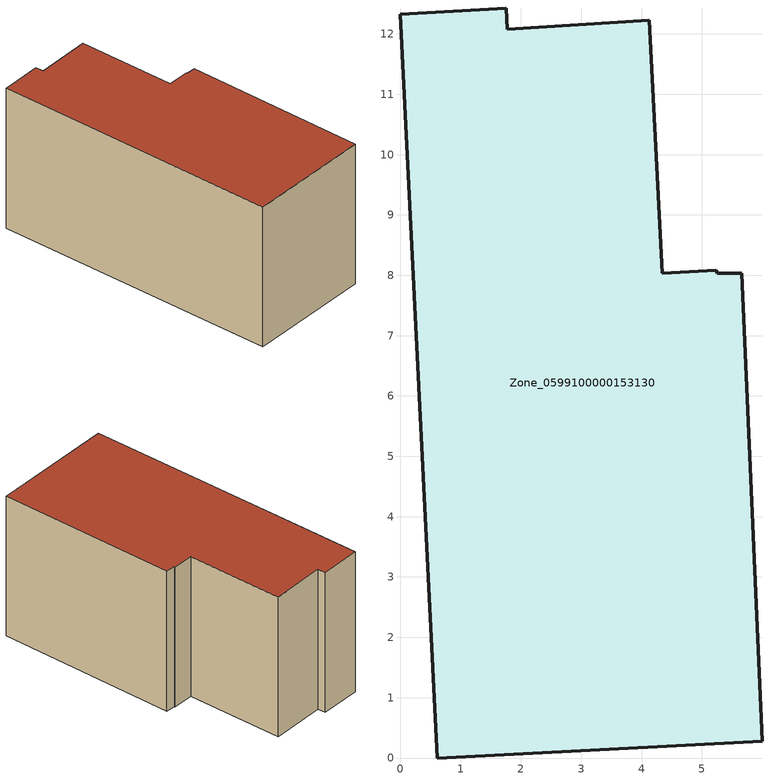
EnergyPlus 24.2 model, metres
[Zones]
Zone_0599100000153130
 floor ground (C_G): 5.66,8.04 6,0.28 0.61,0 0,12.32 1.75,12.43 1.77,12.08 4.13,12.23 4.34,8.04 5.24,8.08 5.25,8.03 z0
 wall outside (C_F): 0.61,0 6,0.28 5.66,8.04 5.25,8.03 5.24,8.08 4.34,8.04 4.13,12.23 1.77,12.08 1.75,12.43 0,12.32 0.61,0 z0:6.26
 roof outside (C_R): 6,0.28 5.66,8.04 5.25,8.03 5.24,8.08 4.34,8.04 4.13,12.23 1.77,12.08 1.75,12.43 0,12.32 0.61,0 z6.26
[BUILDING]
Pand.0599100000153130: North Axis=0; Terrain=City; Loads Convergence Tolerance Value=0.04; Temperature Convergence Tolerance Value=0.4; Solar Distribution=FullExterior; Maximum Number of Warmup Days=25; Minimum Number of Warmup Days=1
[Site:Location]
Rotterdam.The.Hague.AP_ZH_NLD Design_Conditions: Latitude=51.96; Longitude=4.45; Time Zone=1; Elevation=-4.5
[SITE:GROUNDTEMPERATURE:BUILDINGSURFACE]
18, 18, 18, 18, 18, 18, 18, 18, 18, 18, 18, 18
[MATERIAL] Thermal Absorptance=0.9; Solar Absorptance=0.7; Visible Absorptance=0.7
Name | Roughness | Thickness | Conductivity | Density | Specific Heat
G.TC.1946 | MediumSmooth | 0.15 | 1 | 540 | 1210
F.TC.1946 | Rough | 0.3 | 0.857143 | 1920 | 840
R.TC.1946 | MediumRough | 0.2 | 0.909091 | 1500 | 1000
[CONSTRUCTION]
C_G: G.TC.1946
C_F: F.TC.1946
C_R: R.TC.1946
[ZONE]
Zone_0599100000153130: Type=1; Multiplier=1; Ceiling Height=Autocalculate; Volume=Autocalculate; Floor Area=autocalculate; Part of Total Floor Area=Yes
[ZONEINFILTRATION:DESIGNFLOWRATE]
Infil_Zone_0599100000153130: Zone or ZoneList or Space or SpaceList=Zone_0599100000153130; Schedule=AlwaysOn; Design Flow Rate Calculation Method=Flow/Area; Flow Rate per Floor Area=0.003; Constant Term Coefficient=1; Temperature Term Coefficient=0; Velocity Term Coefficient=0; Velocity Squared Term Coefficient=0
[HVACTEMPLATE:ZONE:IDEALLOADSAIRSYSTEM]
Zone_0599100000153130: Maximum Heating Supply Air Temperature=50; Minimum Cooling Supply Air Temperature=13; Maximum Heating Supply Air Humidity Ratio=0.0156; Minimum Cooling Supply Air Humidity Ratio=0.0077; Heating Limit=NoLimit; Cooling Limit=NoLimit; Dehumidification Control Type=ConstantSensibleHeatRatio; Cooling Sensible Heat Ratio=0.7; Dehumidification Setpoint=60; Humidification Control Type=None; Humidification Setpoint=30; Outdoor Air Method=None; Outdoor Air Flow Rate per Person=0.00944; Outdoor Air Flow Rate per Zone Floor Area=0; Outdoor Air Flow Rate per Zone=0; Demand Controlled Ventilation Type=None; Outdoor Air Economizer Type=NoEconomizer; Heat Recovery Type=None; Sensible Heat Recovery Effectiveness=0.7; Latent Heat Recovery Effectiveness=0.65
[ZONECONTROL:THERMOSTAT]
ThermostatControl_Zone_0599100000153130: Zone or ZoneList=Zone_0599100000153130; Control Type Schedule=DualSetpointControlType; Control 1=Thermostat_Zone_0599100000153130; Temperature Difference Between Cutout And Setpoint=0
[THERMOSTATSETPOINT:DUALSETPOINT]
Thermostat_Zone_0599100000153130: Heating Setpoint Temperature Schedule=HeatingSetpoint_Zone_0599100000153130; Cooling Setpoint Temperature Schedule=CoolingSetpoint_Zone_0599100000153130
[SCHEDULE:COMPACT]
HeatingSetpoint_Zone_0599100000153130: Through: 12/31, For: AllDays, Until: 24:00, 21
CoolingSetpoint_Zone_0599100000153130: Through: 12/31, For: AllDays, Until: 24:00, 24
DualSetpointControlType: Through: 12/31, For: AllDays, Until: 24:00, 4
AlwaysOn: Through: 12/31, For: AllDays, Until: 24:00, 1
